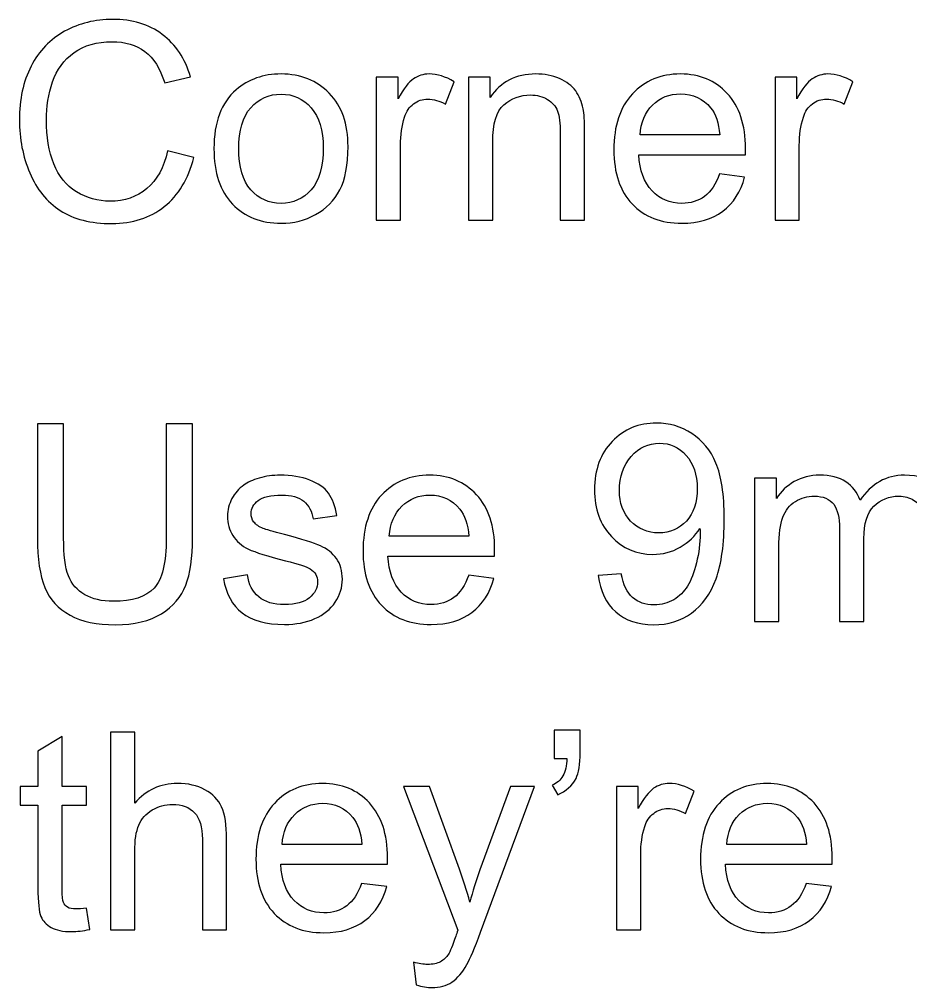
# Model space of a CAD drawing. Header units: millimetres. Extents: x 198 to 2323, y -968 to 148.
# Drawn here: x 455.8 to 537.8, y -952.6 to -863.4 of the extents above; entities that cross this region are included whole.
import ezdxf

# ---------------------------------------------------------------- set-up
doc = ezdxf.new("R2010")
doc.units = ezdxf.units.MM
doc.header["$MEASUREMENT"] = 0
doc.layers.add('Layer 1', color=7, linetype='Continuous')

msp = doc.modelspace()

# ---------------------------------------------------------------- linework, layer by layer
at = {"layer": 'Layer 1', "color": 250}
for points, knots in [([(469.4203, -875.5581), (469.4203, -875.5581), (471.8333, -876.1677), (471.8333, -876.1677), (471.3295, -878.1446), (470.4236, -879.6475), (469.1155, -880.6846), (467.8074, -881.7218), (466.2072, -882.2425), (464.3149, -882.2425), (462.3591, -882.2425), (460.7674, -881.8446), (459.5397, -881.0445), (458.312, -880.2486), (457.3807, -879.0929), (456.7415, -877.5816), (456.1022, -876.0661), (455.7805, -874.4447), (455.7805, -872.709), (455.7805, -870.8167), (456.1403, -869.1657), (456.8642, -867.756), (457.5881, -866.3463), (458.6168, -865.2753), (459.9503, -864.5429), (461.2838, -863.8106), (462.7528, -863.4465), (464.353, -863.4465), (466.1733, -863.4465), (467.7016, -863.9079), (468.9377, -864.835), (470.1781, -865.7621), (471.0417, -867.0618), (471.5285, -868.7382), (471.5285, -868.7382), (469.1663, -869.297), (469.1663, -869.297), (468.7472, -867.9762), (468.1334, -867.011), (467.3333, -866.4098), (466.5332, -865.8045), (465.5256, -865.5039), (464.3107, -865.5039), (462.9179, -865.5039), (461.7495, -865.8383), (460.8139, -866.5072), (459.8784, -867.1761), (459.218, -868.0778), (458.8412, -869.2038), (458.4602, -870.3341), (458.2697, -871.4983), (458.2697, -872.6963), (458.2697, -874.2415), (458.4941, -875.5919), (458.9428, -876.7434), (459.3915, -877.8991), (460.09, -878.7585), (461.0383, -879.33), (461.9866, -879.9015), (463.011, -880.1851), (464.1159, -880.1851), (465.4621, -880.1851), (466.5967, -879.7956), (467.528, -879.0209), (468.4593, -878.242), (469.0901, -877.0905), (469.4203, -875.5581)], [0, 0, 0, 0, 0.0454545, 0.0454545, 0.0454545, 0.0909091, 0.0909091, 0.0909091, 0.1363636, 0.1363636, 0.1363636, 0.1818182, 0.1818182, 0.1818182, 0.2272727, 0.2272727, 0.2272727, 0.2727273, 0.2727273, 0.2727273, 0.3181818, 0.3181818, 0.3181818, 0.3636364, 0.3636364, 0.3636364, 0.4090909, 0.4090909, 0.4090909, 0.4545455, 0.4545455, 0.4545455, 0.5, 0.5, 0.5, 0.5454545, 0.5454545, 0.5454545, 0.5909091, 0.5909091, 0.5909091, 0.6363636, 0.6363636, 0.6363636, 0.6818182, 0.6818182, 0.6818182, 0.7272727, 0.7272727, 0.7272727, 0.7727273, 0.7727273, 0.7727273, 0.8181818, 0.8181818, 0.8181818, 0.8636364, 0.8636364, 0.8636364, 0.9090909, 0.9090909, 0.9090909, 0.9545455, 0.9545455, 0.9545455, 1, 1, 1, 1]), ([(473.6917, -875.3464), (473.6917, -872.9122), (474.369, -871.1088), (475.7279, -869.9362), (476.8582, -868.9625), (478.2425, -868.4757), (479.8724, -868.4757), (481.68, -868.4757), (483.1617, -869.0684), (484.3131, -870.2537), (485.4604, -871.4348), (486.0361, -873.0731), (486.0361, -875.1601), (486.0361, -876.8535), (485.7821, -878.1827), (485.2741, -879.1522), (484.7661, -880.1216), (484.0253, -880.8751), (483.0516, -881.4128), (482.0822, -881.9504), (481.0196, -882.2171), (479.8724, -882.2171), (478.0266, -882.2171), (476.5365, -881.6287), (475.3977, -880.4476), (474.259, -879.2665), (473.6917, -877.5647), (473.6917, -875.3464)], [0, 0, 0, 0, 0.1111111, 0.1111111, 0.1111111, 0.2222222, 0.2222222, 0.2222222, 0.3333333, 0.3333333, 0.3333333, 0.4444444, 0.4444444, 0.4444444, 0.5555556, 0.5555556, 0.5555556, 0.6666667, 0.6666667, 0.6666667, 0.7777778, 0.7777778, 0.7777778, 0.8888889, 0.8888889, 0.8888889, 1, 1, 1, 1]), ([(488.6311, -881.9377), (488.6311, -881.9377), (488.6311, -868.7551), (488.6311, -868.7551), (488.6311, -868.7551), (490.6377, -868.7551), (490.6377, -868.7551), (490.6377, -868.7551), (490.6377, -870.7744), (490.6377, -870.7744), (491.1499, -869.8388), (491.6241, -869.2208), (492.0601, -868.9244), (492.4961, -868.6239), (492.9745, -868.4757), (493.4952, -868.4757), (494.2487, -868.4757), (495.015, -868.7128), (495.7939, -869.1827), (495.7939, -869.1827), (494.998, -871.2443), (494.998, -871.2443), (494.4562, -870.9395), (493.9143, -870.7871), (493.3724, -870.7871), (492.8856, -870.7871), (492.4496, -870.9353), (492.0643, -871.2274), (491.6791, -871.5195), (491.4039, -871.9259), (491.2388, -872.4466), (490.9891, -873.2382), (490.8663, -874.106), (490.8663, -875.0501), (490.8663, -875.0501), (490.8663, -881.9377), (490.8663, -881.9377), (490.8663, -881.9377), (488.6311, -881.9377), (488.6311, -881.9377)], [0, 0, 0, 0, 0.0769231, 0.0769231, 0.0769231, 0.1538462, 0.1538462, 0.1538462, 0.2307692, 0.2307692, 0.2307692, 0.3076923, 0.3076923, 0.3076923, 0.3846154, 0.3846154, 0.3846154, 0.4615385, 0.4615385, 0.4615385, 0.5384615, 0.5384615, 0.5384615, 0.6153846, 0.6153846, 0.6153846, 0.6923077, 0.6923077, 0.6923077, 0.7692308, 0.7692308, 0.7692308, 0.8461538, 0.8461538, 0.8461538, 0.9230769, 0.9230769, 0.9230769, 1, 1, 1, 1]), ([(497.1147, -881.9377), (497.1147, -881.9377), (497.1147, -868.7551), (497.1147, -868.7551), (497.1147, -868.7551), (499.1213, -868.7551), (499.1213, -868.7551), (499.1213, -868.7551), (499.1213, -870.6262), (499.1213, -870.6262), (500.0865, -869.1911), (501.4835, -868.4757), (503.3081, -868.4757), (504.1039, -868.4757), (504.8321, -868.6196), (505.4967, -868.9033), (506.1613, -869.1869), (506.6609, -869.5637), (506.9911, -870.0251), (507.3213, -870.4865), (507.5541, -871.0369), (507.6853, -871.6719), (507.7658, -872.0867), (507.8081, -872.8106), (507.8081, -873.8436), (507.8081, -873.8436), (507.8081, -881.9377), (507.8081, -881.9377), (507.8081, -881.9377), (505.5729, -881.9377), (505.5729, -881.9377), (505.5729, -881.9377), (505.5729, -873.9282), (505.5729, -873.9282), (505.5729, -873.0181), (505.4882, -872.3365), (505.3147, -871.8878), (505.1411, -871.439), (504.8321, -871.0792), (504.3918, -870.8083), (503.9515, -870.5416), (503.4308, -870.4061), (502.8382, -870.4061), (501.8899, -870.4061), (501.0729, -870.7067), (500.3828, -871.312), (499.6928, -871.9132), (499.3499, -873.0604), (499.3499, -874.7453), (499.3499, -874.7453), (499.3499, -881.9377), (499.3499, -881.9377), (499.3499, -881.9377), (497.1147, -881.9377), (497.1147, -881.9377)], [0, 0, 0, 0, 0.0555556, 0.0555556, 0.0555556, 0.1111111, 0.1111111, 0.1111111, 0.1666667, 0.1666667, 0.1666667, 0.2222222, 0.2222222, 0.2222222, 0.2777778, 0.2777778, 0.2777778, 0.3333333, 0.3333333, 0.3333333, 0.3888889, 0.3888889, 0.3888889, 0.4444444, 0.4444444, 0.4444444, 0.5, 0.5, 0.5, 0.5555556, 0.5555556, 0.5555556, 0.6111111, 0.6111111, 0.6111111, 0.6666667, 0.6666667, 0.6666667, 0.7222222, 0.7222222, 0.7222222, 0.7777778, 0.7777778, 0.7777778, 0.8333333, 0.8333333, 0.8333333, 0.8888889, 0.8888889, 0.8888889, 0.9444444, 0.9444444, 0.9444444, 1, 1, 1, 1]), ([(520.2329, -877.6705), (520.2329, -877.6705), (522.5443, -877.9753), (522.5443, -877.9753), (522.1845, -879.3173), (521.5114, -880.3629), (520.5292, -881.1037), (519.5471, -881.8446), (518.294, -882.2171), (516.7658, -882.2171), (514.8439, -882.2171), (513.3199, -881.6244), (512.1938, -880.4391), (511.0677, -879.258), (510.5047, -877.5943), (510.5047, -875.4565), (510.5047, -873.2467), (511.072, -871.5279), (512.2107, -870.3087), (513.3495, -869.0853), (514.8269, -868.4757), (516.643, -868.4757), (518.3999, -868.4757), (519.835, -869.0726), (520.9483, -870.2706), (522.0617, -871.4687), (522.6205, -873.1535), (522.6205, -875.3252), (522.6205, -875.4565), (522.6163, -875.6554), (522.6078, -875.9179), (522.6078, -875.9179), (512.7907, -875.9179), (512.7907, -875.9179), (512.8754, -877.3615), (513.2818, -878.4706), (514.0184, -879.2368), (514.7507, -880.0031), (515.6694, -880.3883), (516.7658, -880.3883), (517.5828, -880.3883), (518.2813, -880.1724), (518.8571, -879.7406), (519.437, -879.3088), (519.8942, -878.6188), (520.2329, -877.6705)], [0, 0, 0, 0, 0.0666667, 0.0666667, 0.0666667, 0.1333333, 0.1333333, 0.1333333, 0.2, 0.2, 0.2, 0.2666667, 0.2666667, 0.2666667, 0.3333333, 0.3333333, 0.3333333, 0.4, 0.4, 0.4, 0.4666667, 0.4666667, 0.4666667, 0.5333333, 0.5333333, 0.5333333, 0.6, 0.6, 0.6, 0.6666667, 0.6666667, 0.6666667, 0.7333333, 0.7333333, 0.7333333, 0.8, 0.8, 0.8, 0.8666667, 0.8666667, 0.8666667, 0.9333333, 0.9333333, 0.9333333, 1, 1, 1, 1]), ([(525.3425, -881.9377), (525.3425, -881.9377), (525.3425, -868.7551), (525.3425, -868.7551), (525.3425, -868.7551), (527.3491, -868.7551), (527.3491, -868.7551), (527.3491, -868.7551), (527.3491, -870.7744), (527.3491, -870.7744), (527.8613, -869.8388), (528.3355, -869.2208), (528.7715, -868.9244), (529.2075, -868.6239), (529.6859, -868.4757), (530.2066, -868.4757), (530.9601, -868.4757), (531.7264, -868.7128), (532.5053, -869.1827), (532.5053, -869.1827), (531.7094, -871.2443), (531.7094, -871.2443), (531.1676, -870.9395), (530.6257, -870.7871), (530.0838, -870.7871), (529.597, -870.7871), (529.161, -870.9353), (528.7757, -871.2274), (528.3905, -871.5195), (528.1153, -871.9259), (527.9502, -872.4466), (527.7005, -873.2382), (527.5777, -874.106), (527.5777, -875.0501), (527.5777, -875.0501), (527.5777, -881.9377), (527.5777, -881.9377), (527.5777, -881.9377), (525.3425, -881.9377), (525.3425, -881.9377)], [0, 0, 0, 0, 0.0769231, 0.0769231, 0.0769231, 0.1538462, 0.1538462, 0.1538462, 0.2307692, 0.2307692, 0.2307692, 0.3076923, 0.3076923, 0.3076923, 0.3846154, 0.3846154, 0.3846154, 0.4615385, 0.4615385, 0.4615385, 0.5384615, 0.5384615, 0.5384615, 0.6153846, 0.6153846, 0.6153846, 0.6923077, 0.6923077, 0.6923077, 0.7692308, 0.7692308, 0.7692308, 0.8461538, 0.8461538, 0.8461538, 0.9230769, 0.9230769, 0.9230769, 1, 1, 1, 1]), ([(475.9777, -875.3506), (475.9777, -877.0355), (476.346, -878.297), (477.0826, -879.131), (477.8234, -879.9692), (478.7505, -880.3883), (479.8724, -880.3883), (480.9815, -880.3883), (481.9044, -879.9692), (482.6452, -879.1268), (483.3818, -878.2843), (483.7501, -877.0016), (483.7501, -875.2787), (483.7501, -873.6531), (483.3776, -872.4212), (482.6367, -871.5872), (481.8959, -870.749), (480.973, -870.3299), (479.8724, -870.3299), (478.7505, -870.3299), (477.8234, -870.7448), (477.0826, -871.5787), (476.346, -872.4127), (475.9777, -873.67), (475.9777, -875.3506)], [0, 0, 0, 0, 0.125, 0.125, 0.125, 0.25, 0.25, 0.25, 0.375, 0.375, 0.375, 0.5, 0.5, 0.5, 0.625, 0.625, 0.625, 0.75, 0.75, 0.75, 0.875, 0.875, 0.875, 1, 1, 1, 1]), ([(512.9177, -874.0891), (512.9177, -874.0891), (520.2583, -874.0891), (520.2583, -874.0891), (520.1609, -872.98), (519.8773, -872.1502), (519.4159, -871.5957), (518.7089, -870.7363), (517.786, -870.3045), (516.6557, -870.3045), (515.6313, -870.3045), (514.7719, -870.6474), (514.0734, -871.3332), (513.3791, -872.019), (512.9939, -872.9376), (512.9177, -874.0891)], [0, 0, 0, 0, 0.2, 0.2, 0.2, 0.4, 0.4, 0.4, 0.6, 0.6, 0.6, 0.8, 0.8, 0.8, 1, 1, 1, 1]), ([(469.3022, -900.6835), (469.3022, -900.6835), (471.7152, -900.6835), (471.7152, -900.6835), (471.7152, -900.6835), (471.7152, -911.1864), (471.7152, -911.1864), (471.7152, -913.0152), (471.5078, -914.4672), (471.0971, -915.5425), (470.6823, -916.6135), (469.9372, -917.4898), (468.8619, -918.1629), (467.7824, -918.836), (466.3727, -919.1747), (464.6201, -919.1747), (462.9226, -919.1747), (461.5298, -918.8826), (460.4503, -918.2942), (459.3666, -917.7057), (458.5961, -916.8591), (458.1347, -915.7457), (457.6732, -914.6323), (457.4404, -913.1126), (457.4404, -911.1864), (457.4404, -911.1864), (457.4404, -900.6835), (457.4404, -900.6835), (457.4404, -900.6835), (459.8534, -900.6835), (459.8534, -900.6835), (459.8534, -900.6835), (459.8534, -911.1822), (459.8534, -911.1822), (459.8534, -912.7612), (460.0016, -913.9296), (460.2937, -914.6747), (460.5858, -915.424), (461.0853, -916.0039), (461.8007, -916.4061), (462.5119, -916.8125), (463.384, -917.0157), (464.4127, -917.0157), (466.1738, -917.0157), (467.4311, -916.6135), (468.1804, -915.8134), (468.9297, -915.0091), (469.3022, -913.4682), (469.3022, -911.1822), (469.3022, -911.1822), (469.3022, -900.6835), (469.3022, -900.6835)], [0, 0, 0, 0, 0.0588235, 0.0588235, 0.0588235, 0.1176471, 0.1176471, 0.1176471, 0.1764706, 0.1764706, 0.1764706, 0.2352941, 0.2352941, 0.2352941, 0.2941176, 0.2941176, 0.2941176, 0.3529412, 0.3529412, 0.3529412, 0.4117647, 0.4117647, 0.4117647, 0.4705882, 0.4705882, 0.4705882, 0.5294118, 0.5294118, 0.5294118, 0.5882353, 0.5882353, 0.5882353, 0.6470588, 0.6470588, 0.6470588, 0.7058824, 0.7058824, 0.7058824, 0.7647059, 0.7647059, 0.7647059, 0.8235294, 0.8235294, 0.8235294, 0.8823529, 0.8823529, 0.8823529, 0.9411765, 0.9411765, 0.9411765, 1, 1, 1, 1]), ([(509.0574, -914.6535), (509.0574, -914.6535), (511.191, -914.4757), (511.191, -914.4757), (511.373, -915.4832), (511.7202, -916.2114), (512.2324, -916.6643), (512.7446, -917.1173), (513.4008, -917.3459), (514.2051, -917.3459), (514.8909, -917.3459), (515.4921, -917.1893), (516.0128, -916.8718), (516.5335, -916.5585), (516.9568, -916.1394), (517.2828, -915.6102), (517.6087, -915.0853), (517.8839, -914.3741), (518.1083, -913.4809), (518.3326, -912.5876), (518.4427, -911.6775), (518.4427, -910.7504), (518.4427, -910.653), (518.4385, -910.5006), (518.43, -910.3016), (517.9855, -911.0128), (517.3759, -911.5928), (516.6054, -912.0331), (515.835, -912.4776), (514.9968, -912.6977), (514.0993, -912.6977), (512.5965, -912.6977), (511.3265, -912.1516), (510.2851, -911.0594), (509.2479, -909.9714), (508.7272, -908.5321), (508.7272, -906.7456), (508.7272, -904.8999), (509.2691, -903.4182), (510.357, -902.2922), (511.4408, -901.1703), (512.7997, -900.6073), (514.438, -900.6073), (515.6148, -900.6073), (516.6943, -900.9248), (517.6765, -901.564), (518.6544, -902.199), (519.3952, -903.105), (519.9032, -904.2861), (520.4112, -905.4629), (520.6652, -907.169), (520.6652, -909.3999), (520.6652, -911.724), (520.4154, -913.574), (519.9117, -914.9498), (519.4079, -916.3299), (518.6544, -917.3755), (517.6595, -918.0952), (516.6647, -918.8149), (515.5005, -919.1747), (514.1628, -919.1747), (512.7404, -919.1747), (511.5805, -918.781), (510.6788, -917.9894), (509.7813, -917.1977), (509.2394, -916.0844), (509.0574, -914.6535)], [0, 0, 0, 0, 0.0454545, 0.0454545, 0.0454545, 0.0909091, 0.0909091, 0.0909091, 0.1363636, 0.1363636, 0.1363636, 0.1818182, 0.1818182, 0.1818182, 0.2272727, 0.2272727, 0.2272727, 0.2727273, 0.2727273, 0.2727273, 0.3181818, 0.3181818, 0.3181818, 0.3636364, 0.3636364, 0.3636364, 0.4090909, 0.4090909, 0.4090909, 0.4545455, 0.4545455, 0.4545455, 0.5, 0.5, 0.5, 0.5454545, 0.5454545, 0.5454545, 0.5909091, 0.5909091, 0.5909091, 0.6363636, 0.6363636, 0.6363636, 0.6818182, 0.6818182, 0.6818182, 0.7272727, 0.7272727, 0.7272727, 0.7727273, 0.7727273, 0.7727273, 0.8181818, 0.8181818, 0.8181818, 0.8636364, 0.8636364, 0.8636364, 0.9090909, 0.9090909, 0.9090909, 0.9545455, 0.9545455, 0.9545455, 1, 1, 1, 1]), ([(518.176, -906.6313), (518.176, -905.3529), (517.8373, -904.3369), (517.16, -903.5876), (516.4869, -902.8383), (515.6656, -902.4615), (514.7004, -902.4615), (513.7014, -902.4615), (512.8378, -902.8637), (512.1096, -903.6722), (511.3773, -904.4808), (511.0132, -905.5307), (511.0132, -906.8176), (511.0132, -907.9733), (511.3603, -908.9131), (512.0504, -909.6328), (512.7446, -910.3567), (513.6082, -910.7165), (514.6369, -910.7165), (515.6699, -910.7165), (516.5165, -910.3567), (517.1812, -909.6328), (517.8458, -908.9131), (518.176, -907.9098), (518.176, -906.6313)], [0, 0, 0, 0, 0.125, 0.125, 0.125, 0.25, 0.25, 0.25, 0.375, 0.375, 0.375, 0.5, 0.5, 0.5, 0.625, 0.625, 0.625, 0.75, 0.75, 0.75, 0.875, 0.875, 0.875, 1, 1, 1, 1]), ([(474.5642, -914.9329), (474.5642, -914.9329), (476.774, -914.5773), (476.774, -914.5773), (476.8968, -915.4621), (477.2439, -916.1394), (477.8112, -916.6135), (478.3784, -917.0834), (479.1743, -917.3205), (480.1903, -917.3205), (481.219, -917.3205), (481.981, -917.1131), (482.4805, -916.694), (482.9758, -916.2791), (483.2256, -915.788), (483.2256, -915.225), (483.2256, -914.7212), (483.0012, -914.3233), (482.5567, -914.0354), (482.2435, -913.8365), (481.4815, -913.5867), (480.2707, -913.2777), (478.6367, -912.867), (477.5064, -912.5114), (476.8714, -912.2109), (476.2406, -911.9061), (475.7622, -911.4912), (475.4363, -910.9578), (475.1103, -910.4286), (474.9452, -909.8402), (474.9452, -909.1967), (474.9452, -908.6083), (475.0807, -908.0664), (475.3474, -907.5669), (475.6183, -907.0674), (475.9824, -906.6525), (476.4438, -906.3223), (476.7909, -906.0683), (477.2651, -905.8524), (477.862, -905.6746), (478.4631, -905.4968), (479.1023, -905.4079), (479.7881, -905.4079), (480.8211, -905.4079), (481.727, -905.5561), (482.5059, -905.8566), (483.2891, -906.153), (483.8648, -906.5594), (484.2374, -907.0674), (484.6057, -907.5796), (484.8639, -908.2612), (485.0036, -909.1163), (485.0036, -909.1163), (482.8192, -909.4211), (482.8192, -909.4211), (482.7218, -908.7353), (482.434, -908.1977), (481.9598, -907.8124), (481.4857, -907.4272), (480.8168, -907.2367), (479.949, -907.2367), (478.9288, -907.2367), (478.1964, -907.406), (477.7604, -907.7447), (477.3243, -908.0834), (477.1042, -908.4813), (477.1042, -908.9343), (477.1042, -909.2221), (477.1931, -909.4846), (477.3751, -909.7174), (477.5572, -909.9545), (477.8408, -910.1535), (478.2303, -910.3101), (478.4546, -910.3948), (479.1066, -910.5853), (480.1988, -910.8816), (481.7736, -911.3007), (482.8742, -911.6478), (483.5008, -911.9145), (484.1273, -912.1812), (484.6184, -912.5749), (484.974, -913.0829), (485.3338, -913.5952), (485.5116, -914.2302), (485.5116, -914.9922), (485.5116, -915.733), (485.2957, -916.4315), (484.8597, -917.0877), (484.4236, -917.7438), (483.7971, -918.2518), (482.9801, -918.6117), (482.1588, -918.9715), (481.2317, -919.1493), (480.1988, -919.1493), (478.4885, -919.1493), (477.1804, -918.7937), (476.2829, -918.0867), (475.3855, -917.3755), (474.814, -916.3257), (474.5642, -914.9329)], [0, 0, 0, 0, 0.030303, 0.030303, 0.030303, 0.0606061, 0.0606061, 0.0606061, 0.0909091, 0.0909091, 0.0909091, 0.1212121, 0.1212121, 0.1212121, 0.1515152, 0.1515152, 0.1515152, 0.1818182, 0.1818182, 0.1818182, 0.2121212, 0.2121212, 0.2121212, 0.2424242, 0.2424242, 0.2424242, 0.2727273, 0.2727273, 0.2727273, 0.3030303, 0.3030303, 0.3030303, 0.3333333, 0.3333333, 0.3333333, 0.3636364, 0.3636364, 0.3636364, 0.3939394, 0.3939394, 0.3939394, 0.4242424, 0.4242424, 0.4242424, 0.4545455, 0.4545455, 0.4545455, 0.4848485, 0.4848485, 0.4848485, 0.5151515, 0.5151515, 0.5151515, 0.5454545, 0.5454545, 0.5454545, 0.5757576, 0.5757576, 0.5757576, 0.6060606, 0.6060606, 0.6060606, 0.6363636, 0.6363636, 0.6363636, 0.6666667, 0.6666667, 0.6666667, 0.6969697, 0.6969697, 0.6969697, 0.7272727, 0.7272727, 0.7272727, 0.7575758, 0.7575758, 0.7575758, 0.7878788, 0.7878788, 0.7878788, 0.8181818, 0.8181818, 0.8181818, 0.8484848, 0.8484848, 0.8484848, 0.8787879, 0.8787879, 0.8787879, 0.9090909, 0.9090909, 0.9090909, 0.9393939, 0.9393939, 0.9393939, 0.969697, 0.969697, 0.969697, 1, 1, 1, 1]), ([(497.1448, -914.6027), (497.1448, -914.6027), (499.4562, -914.9075), (499.4562, -914.9075), (499.0964, -916.2495), (498.4233, -917.2951), (497.4411, -918.0359), (496.459, -918.7768), (495.2059, -919.1493), (493.6777, -919.1493), (491.7558, -919.1493), (490.2318, -918.5566), (489.1057, -917.3713), (487.9796, -916.1902), (487.4166, -914.5265), (487.4166, -912.3887), (487.4166, -910.1789), (487.9839, -908.4601), (489.1226, -907.2409), (490.2614, -906.0175), (491.7388, -905.4079), (493.5549, -905.4079), (495.3118, -905.4079), (496.7469, -906.0048), (497.8602, -907.2028), (498.9736, -908.4009), (499.5324, -910.0857), (499.5324, -912.2574), (499.5324, -912.3887), (499.5282, -912.5876), (499.5197, -912.8501), (499.5197, -912.8501), (489.7026, -912.8501), (489.7026, -912.8501), (489.7873, -914.2937), (490.1937, -915.4028), (490.9303, -916.169), (491.6626, -916.9353), (492.5813, -917.3205), (493.6777, -917.3205), (494.4947, -917.3205), (495.1932, -917.1046), (495.769, -916.6728), (496.3489, -916.241), (496.8061, -915.551), (497.1448, -914.6027)], [0, 0, 0, 0, 0.0666667, 0.0666667, 0.0666667, 0.1333333, 0.1333333, 0.1333333, 0.2, 0.2, 0.2, 0.2666667, 0.2666667, 0.2666667, 0.3333333, 0.3333333, 0.3333333, 0.4, 0.4, 0.4, 0.4666667, 0.4666667, 0.4666667, 0.5333333, 0.5333333, 0.5333333, 0.6, 0.6, 0.6, 0.6666667, 0.6666667, 0.6666667, 0.7333333, 0.7333333, 0.7333333, 0.8, 0.8, 0.8, 0.8666667, 0.8666667, 0.8666667, 0.9333333, 0.9333333, 0.9333333, 1, 1, 1, 1]), ([(523.4634, -918.8699), (523.4634, -918.8699), (523.4634, -905.6873), (523.4634, -905.6873), (523.4634, -905.6873), (525.47, -905.6873), (525.47, -905.6873), (525.47, -905.6873), (525.47, -907.55), (525.47, -907.55), (525.8806, -906.9065), (526.431, -906.3858), (527.1168, -905.9963), (527.8026, -905.6026), (528.5815, -905.4079), (529.4578, -905.4079), (530.4315, -905.4079), (531.2316, -905.6111), (531.8539, -906.0133), (532.4762, -906.4197), (532.9164, -906.9827), (533.1704, -907.7108), (534.2203, -906.1741), (535.5792, -905.4079), (537.2556, -905.4079), (538.5679, -905.4079), (539.5797, -905.7677), (540.2824, -906.4916), (540.9894, -907.2155), (541.345, -908.3289), (541.345, -909.8317), (541.345, -909.8317), (541.345, -918.8699), (541.345, -918.8699), (541.345, -918.8699), (539.1098, -918.8699), (539.1098, -918.8699), (539.1098, -918.8699), (539.1098, -910.5726), (539.1098, -910.5726), (539.1098, -909.6836), (539.0336, -909.0401), (538.8897, -908.6464), (538.7457, -908.2527), (538.4833, -907.9394), (538.098, -907.6981), (537.717, -907.4568), (537.2683, -907.3383), (536.7561, -907.3383), (535.8247, -907.3383), (535.0543, -907.6473), (534.4404, -908.2612), (533.8266, -908.8792), (533.5218, -909.8656), (533.5218, -911.2203), (533.5218, -911.2203), (533.5218, -918.8699), (533.5218, -918.8699), (533.5218, -918.8699), (531.2866, -918.8699), (531.2866, -918.8699), (531.2866, -918.8699), (531.2866, -910.3143), (531.2866, -910.3143), (531.2866, -909.3237), (531.1046, -908.5787), (530.7405, -908.0834), (530.3764, -907.5881), (529.7795, -907.3383), (528.954, -907.3383), (528.3275, -907.3383), (527.7475, -907.5034), (527.2141, -907.8336), (526.6807, -908.1638), (526.2955, -908.6464), (526.0542, -909.2856), (525.8171, -909.9206), (525.6986, -910.8393), (525.6986, -912.0373), (525.6986, -912.0373), (525.6986, -918.8699), (525.6986, -918.8699), (525.6986, -918.8699), (523.4634, -918.8699), (523.4634, -918.8699)], [0, 0, 0, 0, 0.0357143, 0.0357143, 0.0357143, 0.0714286, 0.0714286, 0.0714286, 0.1071429, 0.1071429, 0.1071429, 0.1428571, 0.1428571, 0.1428571, 0.1785714, 0.1785714, 0.1785714, 0.2142857, 0.2142857, 0.2142857, 0.25, 0.25, 0.25, 0.2857143, 0.2857143, 0.2857143, 0.3214286, 0.3214286, 0.3214286, 0.3571429, 0.3571429, 0.3571429, 0.3928571, 0.3928571, 0.3928571, 0.4285714, 0.4285714, 0.4285714, 0.4642857, 0.4642857, 0.4642857, 0.5, 0.5, 0.5, 0.5357143, 0.5357143, 0.5357143, 0.5714286, 0.5714286, 0.5714286, 0.6071429, 0.6071429, 0.6071429, 0.6428571, 0.6428571, 0.6428571, 0.6785714, 0.6785714, 0.6785714, 0.7142857, 0.7142857, 0.7142857, 0.75, 0.75, 0.75, 0.7857143, 0.7857143, 0.7857143, 0.8214286, 0.8214286, 0.8214286, 0.8571429, 0.8571429, 0.8571429, 0.8928571, 0.8928571, 0.8928571, 0.9285714, 0.9285714, 0.9285714, 0.9642857, 0.9642857, 0.9642857, 1, 1, 1, 1]), ([(489.8296, -911.0213), (489.8296, -911.0213), (497.1702, -911.0213), (497.1702, -911.0213), (497.0728, -909.9122), (496.7892, -909.0824), (496.3278, -908.5279), (495.6208, -907.6685), (494.6979, -907.2367), (493.5676, -907.2367), (492.5432, -907.2367), (491.6838, -907.5796), (490.9853, -908.2654), (490.291, -908.9512), (489.9058, -909.8698), (489.8296, -911.0213)], [0, 0, 0, 0, 0.2, 0.2, 0.2, 0.4, 0.4, 0.4, 0.6, 0.6, 0.6, 0.8, 0.8, 0.8, 1, 1, 1, 1]), ([(461.9616, -945.2521), (461.9616, -945.2521), (462.2664, -947.2248), (462.2664, -947.2248), (461.6399, -947.3561), (461.0768, -947.4238), (460.5858, -947.4238), (459.7772, -947.4238), (459.1507, -947.2968), (458.7019, -947.0386), (458.2574, -946.7803), (457.9442, -946.4459), (457.7621, -946.0268), (457.5801, -945.6077), (457.4912, -944.7272), (457.4912, -943.3852), (457.4912, -943.3852), (457.4912, -935.7906), (457.4912, -935.7906), (457.4912, -935.7906), (455.8402, -935.7906), (455.8402, -935.7906), (455.8402, -935.7906), (455.8402, -934.0634), (455.8402, -934.0634), (455.8402, -934.0634), (457.4912, -934.0634), (457.4912, -934.0634), (457.4912, -934.0634), (457.4912, -930.8037), (457.4912, -930.8037), (457.4912, -930.8037), (459.7264, -929.4618), (459.7264, -929.4618), (459.7264, -929.4618), (459.7264, -934.0634), (459.7264, -934.0634), (459.7264, -934.0634), (461.9616, -934.0634), (461.9616, -934.0634), (461.9616, -934.0634), (461.9616, -935.7906), (461.9616, -935.7906), (461.9616, -935.7906), (459.7264, -935.7906), (459.7264, -935.7906), (459.7264, -935.7906), (459.7264, -943.5122), (459.7264, -943.5122), (459.7264, -944.1514), (459.7645, -944.5621), (459.8449, -944.7441), (459.9211, -944.9261), (460.0481, -945.0701), (460.2259, -945.1801), (460.4037, -945.286), (460.6577, -945.341), (460.9879, -945.341), (461.2335, -945.341), (461.5594, -945.3114), (461.9616, -945.2521)], [0, 0, 0, 0, 0.05, 0.05, 0.05, 0.1, 0.1, 0.1, 0.15, 0.15, 0.15, 0.2, 0.2, 0.2, 0.25, 0.25, 0.25, 0.3, 0.3, 0.3, 0.35, 0.35, 0.35, 0.4, 0.4, 0.4, 0.45, 0.45, 0.45, 0.5, 0.5, 0.5, 0.55, 0.55, 0.55, 0.6, 0.6, 0.6, 0.65, 0.65, 0.65, 0.7, 0.7, 0.7, 0.75, 0.75, 0.75, 0.8, 0.8, 0.8, 0.85, 0.85, 0.85, 0.9, 0.9, 0.9, 0.95, 0.95, 0.95, 1, 1, 1, 1]), ([(464.1672, -947.246), (464.1672, -947.246), (464.1672, -929.0596), (464.1672, -929.0596), (464.1672, -929.0596), (466.4024, -929.0596), (466.4024, -929.0596), (466.4024, -929.0596), (466.4024, -935.6043), (466.4024, -935.6043), (467.4396, -934.3894), (468.7477, -933.784), (470.3309, -933.784), (471.3004, -933.784), (472.1428, -933.9745), (472.8625, -934.3597), (473.5779, -934.745), (474.0901, -935.2741), (474.3992, -935.9515), (474.7082, -936.6288), (474.8606, -937.6152), (474.8606, -938.9021), (474.8606, -938.9021), (474.8606, -947.246), (474.8606, -947.246), (474.8606, -947.246), (472.6254, -947.246), (472.6254, -947.246), (472.6254, -947.246), (472.6254, -938.9106), (472.6254, -938.9106), (472.6254, -937.7972), (472.3841, -936.9844), (471.9057, -936.4764), (471.4231, -935.9684), (470.7458, -935.7144), (469.8653, -935.7144), (469.2091, -935.7144), (468.591, -935.8837), (468.0111, -936.2266), (467.4311, -936.5695), (467.0205, -937.0352), (466.7707, -937.6236), (466.5252, -938.2078), (466.4024, -939.0164), (466.4024, -940.0493), (466.4024, -940.0493), (466.4024, -947.246), (466.4024, -947.246), (466.4024, -947.246), (464.1672, -947.246), (464.1672, -947.246)], [0, 0, 0, 0, 0.0588235, 0.0588235, 0.0588235, 0.1176471, 0.1176471, 0.1176471, 0.1764706, 0.1764706, 0.1764706, 0.2352941, 0.2352941, 0.2352941, 0.2941176, 0.2941176, 0.2941176, 0.3529412, 0.3529412, 0.3529412, 0.4117647, 0.4117647, 0.4117647, 0.4705882, 0.4705882, 0.4705882, 0.5294118, 0.5294118, 0.5294118, 0.5882353, 0.5882353, 0.5882353, 0.6470588, 0.6470588, 0.6470588, 0.7058824, 0.7058824, 0.7058824, 0.7647059, 0.7647059, 0.7647059, 0.8235294, 0.8235294, 0.8235294, 0.8823529, 0.8823529, 0.8823529, 0.9411765, 0.9411765, 0.9411765, 1, 1, 1, 1]), ([(505.0188, -931.4726), (505.0188, -931.4726), (505.0188, -928.8818), (505.0188, -928.8818), (505.0188, -928.8818), (507.4064, -928.8818), (507.4064, -928.8818), (507.4064, -928.8818), (507.4064, -930.9392), (507.4064, -930.9392), (507.4064, -932.0399), (507.2794, -932.8357), (507.0212, -933.3183), (506.6613, -933.9872), (506.1068, -934.4867), (505.349, -934.8254), (505.349, -934.8254), (504.8156, -933.9449), (504.8156, -933.9449), (505.2643, -933.7628), (505.5945, -933.4792), (505.8147, -933.0855), (506.0348, -932.696), (506.1576, -932.1584), (506.183, -931.4726), (506.183, -931.4726), (505.0188, -931.4726), (505.0188, -931.4726)], [0, 0, 0, 0, 0.1111111, 0.1111111, 0.1111111, 0.2222222, 0.2222222, 0.2222222, 0.3333333, 0.3333333, 0.3333333, 0.4444444, 0.4444444, 0.4444444, 0.5555556, 0.5555556, 0.5555556, 0.6666667, 0.6666667, 0.6666667, 0.7777778, 0.7777778, 0.7777778, 0.8888889, 0.8888889, 0.8888889, 1, 1, 1, 1]), ([(487.2854, -942.9788), (487.2854, -942.9788), (489.5968, -943.2836), (489.5968, -943.2836), (489.237, -944.6256), (488.5639, -945.6712), (487.5817, -946.412), (486.5996, -947.1529), (485.3465, -947.5254), (483.8183, -947.5254), (481.8964, -947.5254), (480.3724, -946.9327), (479.2463, -945.7474), (478.1202, -944.5663), (477.5572, -942.9026), (477.5572, -940.7648), (477.5572, -938.555), (478.1245, -936.8362), (479.2632, -935.617), (480.402, -934.3936), (481.8794, -933.784), (483.6955, -933.784), (485.4524, -933.784), (486.8875, -934.3809), (488.0008, -935.5789), (489.1142, -936.777), (489.673, -938.4618), (489.673, -940.6335), (489.673, -940.7648), (489.6688, -940.9637), (489.6603, -941.2262), (489.6603, -941.2262), (479.8432, -941.2262), (479.8432, -941.2262), (479.9279, -942.6698), (480.3343, -943.7789), (481.0709, -944.5451), (481.8032, -945.3114), (482.7219, -945.6966), (483.8183, -945.6966), (484.6353, -945.6966), (485.3338, -945.4807), (485.9096, -945.0489), (486.4895, -944.6171), (486.9467, -943.9271), (487.2854, -942.9788)], [0, 0, 0, 0, 0.0666667, 0.0666667, 0.0666667, 0.1333333, 0.1333333, 0.1333333, 0.2, 0.2, 0.2, 0.2666667, 0.2666667, 0.2666667, 0.3333333, 0.3333333, 0.3333333, 0.4, 0.4, 0.4, 0.4666667, 0.4666667, 0.4666667, 0.5333333, 0.5333333, 0.5333333, 0.6, 0.6, 0.6, 0.6666667, 0.6666667, 0.6666667, 0.7333333, 0.7333333, 0.7333333, 0.8, 0.8, 0.8, 0.8666667, 0.8666667, 0.8666667, 0.9333333, 0.9333333, 0.9333333, 1, 1, 1, 1]), ([(492.3188, -952.3133), (492.3188, -952.3133), (492.0648, -950.2474), (492.0648, -950.2474), (492.5559, -950.3787), (492.9792, -950.4464), (493.3433, -950.4464), (493.8428, -950.4464), (494.2407, -950.3617), (494.5371, -950.1966), (494.8376, -950.0315), (495.0832, -949.7987), (495.2737, -949.5024), (495.4134, -949.278), (495.642, -948.7234), (495.9552, -947.8344), (495.9976, -947.7117), (496.0611, -947.5296), (496.1542, -947.2883), (496.1542, -947.2883), (491.1504, -934.0634), (491.1504, -934.0634), (491.1504, -934.0634), (493.538, -934.0634), (493.538, -934.0634), (493.538, -934.0634), (496.2897, -941.6749), (496.2897, -941.6749), (496.6495, -942.6359), (496.967, -943.6519), (497.2506, -944.7187), (497.5089, -943.7154), (497.8137, -942.7248), (498.1693, -941.7511), (498.1693, -941.7511), (500.9802, -934.0634), (500.9802, -934.0634), (500.9802, -934.0634), (503.2112, -934.0634), (503.2112, -934.0634), (503.2112, -934.0634), (498.2285, -947.4746), (498.2285, -947.4746), (497.6909, -948.9182), (497.2718, -949.9088), (496.9712, -950.4549), (496.5733, -951.1872), (496.1161, -951.7249), (495.6039, -952.0678), (495.0874, -952.4107), (494.4736, -952.58), (493.7624, -952.58), (493.3306, -952.58), (492.848, -952.4911), (492.3188, -952.3133)], [0, 0, 0, 0, 0.0555556, 0.0555556, 0.0555556, 0.1111111, 0.1111111, 0.1111111, 0.1666667, 0.1666667, 0.1666667, 0.2222222, 0.2222222, 0.2222222, 0.2777778, 0.2777778, 0.2777778, 0.3333333, 0.3333333, 0.3333333, 0.3888889, 0.3888889, 0.3888889, 0.4444444, 0.4444444, 0.4444444, 0.5, 0.5, 0.5, 0.5555556, 0.5555556, 0.5555556, 0.6111111, 0.6111111, 0.6111111, 0.6666667, 0.6666667, 0.6666667, 0.7222222, 0.7222222, 0.7222222, 0.7777778, 0.7777778, 0.7777778, 0.8333333, 0.8333333, 0.8333333, 0.8888889, 0.8888889, 0.8888889, 0.9444444, 0.9444444, 0.9444444, 1, 1, 1, 1]), ([(510.738, -947.246), (510.738, -947.246), (510.738, -934.0634), (510.738, -934.0634), (510.738, -934.0634), (512.7446, -934.0634), (512.7446, -934.0634), (512.7446, -934.0634), (512.7446, -936.0827), (512.7446, -936.0827), (513.2568, -935.1471), (513.731, -934.5291), (514.167, -934.2327), (514.603, -933.9322), (515.0814, -933.784), (515.6021, -933.784), (516.3556, -933.784), (517.1219, -934.0211), (517.9008, -934.491), (517.9008, -934.491), (517.1049, -936.5526), (517.1049, -936.5526), (516.5631, -936.2478), (516.0212, -936.0954), (515.4793, -936.0954), (514.9925, -936.0954), (514.5565, -936.2436), (514.1712, -936.5357), (513.786, -936.8278), (513.5108, -937.2342), (513.3457, -937.7549), (513.096, -938.5465), (512.9732, -939.4143), (512.9732, -940.3584), (512.9732, -940.3584), (512.9732, -947.246), (512.9732, -947.246), (512.9732, -947.246), (510.738, -947.246), (510.738, -947.246)], [0, 0, 0, 0, 0.0769231, 0.0769231, 0.0769231, 0.1538462, 0.1538462, 0.1538462, 0.2307692, 0.2307692, 0.2307692, 0.3076923, 0.3076923, 0.3076923, 0.3846154, 0.3846154, 0.3846154, 0.4615385, 0.4615385, 0.4615385, 0.5384615, 0.5384615, 0.5384615, 0.6153846, 0.6153846, 0.6153846, 0.6923077, 0.6923077, 0.6923077, 0.7692308, 0.7692308, 0.7692308, 0.8461538, 0.8461538, 0.8461538, 0.9230769, 0.9230769, 0.9230769, 1, 1, 1, 1]), ([(528.2132, -942.9788), (528.2132, -942.9788), (530.5246, -943.2836), (530.5246, -943.2836), (530.1648, -944.6256), (529.4917, -945.6712), (528.5095, -946.412), (527.5274, -947.1529), (526.2743, -947.5254), (524.7461, -947.5254), (522.8242, -947.5254), (521.3002, -946.9327), (520.1741, -945.7474), (519.048, -944.5663), (518.485, -942.9026), (518.485, -940.7648), (518.485, -938.555), (519.0523, -936.8362), (520.191, -935.617), (521.3298, -934.3936), (522.8072, -933.784), (524.6233, -933.784), (526.3802, -933.784), (527.8153, -934.3809), (528.9286, -935.5789), (530.042, -936.777), (530.6008, -938.4618), (530.6008, -940.6335), (530.6008, -940.7648), (530.5966, -940.9637), (530.5881, -941.2262), (530.5881, -941.2262), (520.771, -941.2262), (520.771, -941.2262), (520.8557, -942.6698), (521.2621, -943.7789), (521.9987, -944.5451), (522.731, -945.3114), (523.6497, -945.6966), (524.7461, -945.6966), (525.5631, -945.6966), (526.2616, -945.4807), (526.8374, -945.0489), (527.4173, -944.6171), (527.8745, -943.9271), (528.2132, -942.9788)], [0, 0, 0, 0, 0.0666667, 0.0666667, 0.0666667, 0.1333333, 0.1333333, 0.1333333, 0.2, 0.2, 0.2, 0.2666667, 0.2666667, 0.2666667, 0.3333333, 0.3333333, 0.3333333, 0.4, 0.4, 0.4, 0.4666667, 0.4666667, 0.4666667, 0.5333333, 0.5333333, 0.5333333, 0.6, 0.6, 0.6, 0.6666667, 0.6666667, 0.6666667, 0.7333333, 0.7333333, 0.7333333, 0.8, 0.8, 0.8, 0.8666667, 0.8666667, 0.8666667, 0.9333333, 0.9333333, 0.9333333, 1, 1, 1, 1]), ([(479.9702, -939.3974), (479.9702, -939.3974), (487.3108, -939.3974), (487.3108, -939.3974), (487.2134, -938.2883), (486.9298, -937.4585), (486.4684, -936.904), (485.7614, -936.0446), (484.8385, -935.6128), (483.7082, -935.6128), (482.6838, -935.6128), (481.8244, -935.9557), (481.1259, -936.6415), (480.4316, -937.3273), (480.0464, -938.2459), (479.9702, -939.3974)], [0, 0, 0, 0, 0.2, 0.2, 0.2, 0.4, 0.4, 0.4, 0.6, 0.6, 0.6, 0.8, 0.8, 0.8, 1, 1, 1, 1]), ([(520.898, -939.3974), (520.898, -939.3974), (528.2386, -939.3974), (528.2386, -939.3974), (528.1412, -938.2883), (527.8576, -937.4585), (527.3962, -936.904), (526.6892, -936.0446), (525.7663, -935.6128), (524.636, -935.6128), (523.6116, -935.6128), (522.7522, -935.9557), (522.0537, -936.6415), (521.3594, -937.3273), (520.9742, -938.2459), (520.898, -939.3974)], [0, 0, 0, 0, 0.2, 0.2, 0.2, 0.4, 0.4, 0.4, 0.6, 0.6, 0.6, 0.8, 0.8, 0.8, 1, 1, 1, 1])]:
    msp.add_open_spline(points, degree=3, knots=knots, dxfattribs=at)

doc.saveas('drawing.dxf')
